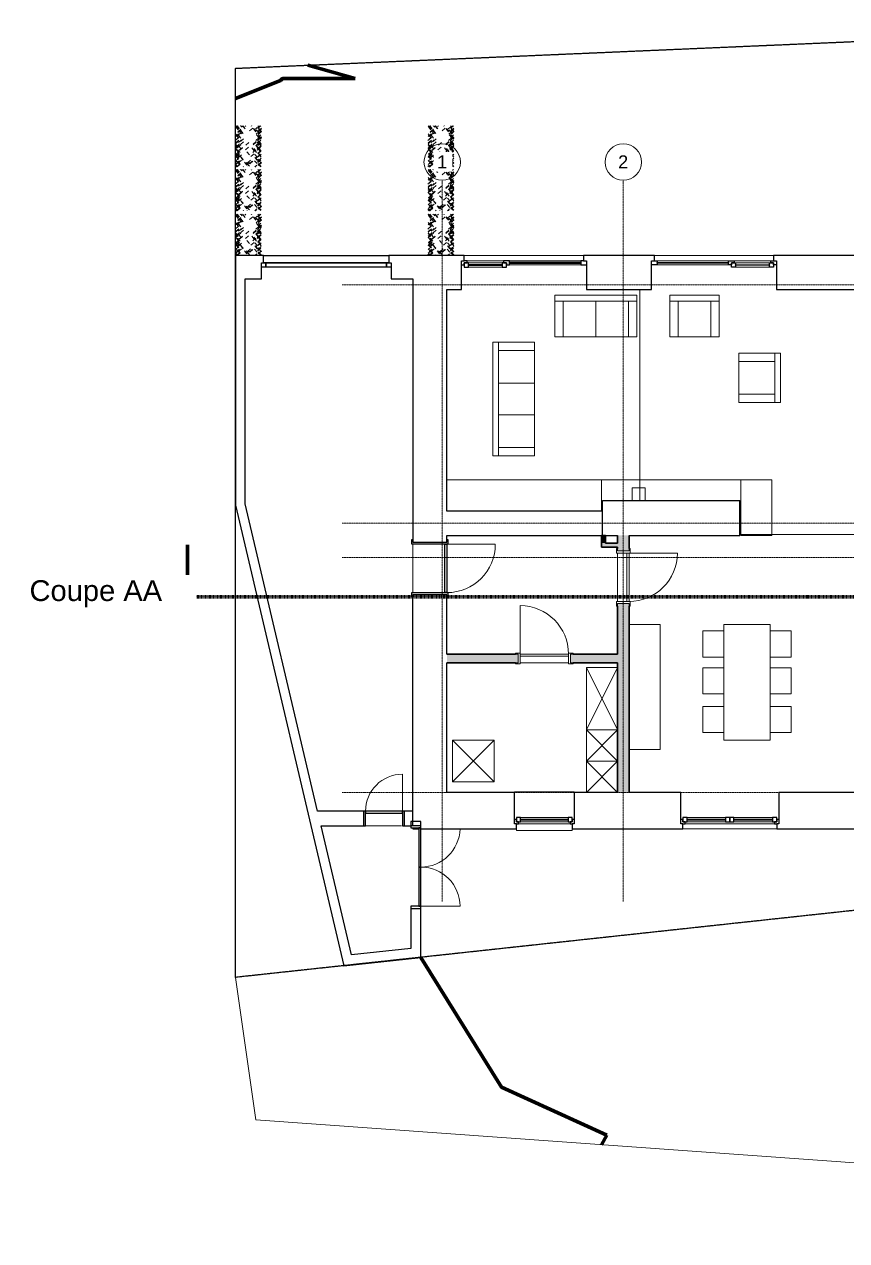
# Model space of a CAD drawing. Header units: millimetres. Extents: x -1815 to 34761, y -2437 to 28906.
# Drawn here: x -1815 to 13982, y -1911 to 21446 of the extents above; entities that cross this region are included whole.
import ezdxf

# ---------------------------------------------------------------- set-up
doc = ezdxf.new("R2010")
doc.units = ezdxf.units.MM
for name, pattern in [('Dash dot', [21, 10, -5, 1, -5]), ('Double dash', [55, 20, -5, 10, -5, 10, -5]), ('Grid Line', [22.225, 12.7, -3.175, 3.175, -3.175])]:
    doc.linetypes.add(name, pattern=pattern)
for name, color, linetype, lineweight in [('A-DOOR', 31, 'Continuous', 18), ('A-DOOR-FRAM', 31, 'Continuous', 18), ('A-FLOR', 192, 'Continuous', 9), ('A-GENM', 13, 'Continuous', 9), ('A-GLAZ', 151, 'Continuous', 18), ('A-WALL', 113, 'Continuous', 18), ('A-WALL-PATT', 111, 'Continuous', 9), ('C-PROP-LINE', 91, 'Double dash', 25), ('C-TOPO', 7, 'Continuous', 9), ('C-TOPO-MAJR', 7, 'Continuous', 70), ('G-ANNO-SYMB', 111, 'Continuous', 9), ('G-IMPT', 8, 'Continuous', 9), ('I-FURN', 30, 'Continuous', 9), ('I-WALL', 2, 'Continuous', 9), ('S-GRID', 1, 'Continuous', 9), ('S-GRID-IDEN', 1, 'Continuous', 9)]:
    doc.layers.add(name, color=color, linetype=linetype, lineweight=lineweight)
doc.styles.add('Arial', font='arial.ttf', dxfattribs={"height": 250})
doc.styles.add('Arial_1', font='arial.ttf', dxfattribs={"height": 400})

# ---------------------------------------------------------------- blocks, each defined once
blk = doc.blocks.new('WIN_DOUBLE OPEN__SYM - 1880 x 2260-676270-Site')
at = {"layer": 'A-GLAZ', "color": 55, "lineweight": 25}
for p, q in [((-860, 251.5), (-900, 251.5)), ((-860, 211.5), (-860, 251.5)), ((900, 251.5), (860, 251.5)), ((860, 251.5), (860, 211.5)), ((-940, 171.5), (-900, 171.5)), ((-820, 211.5), (-900, 211.5)), ((-900, 211.5), (-900, 131.5)), ((-900, 171.5), (-900, 211.5)), ((-900, 211.5), (-860, 211.5)), ((-900, 131.5), (-820, 131.5)), ((-820, 131.5), (-820, 211.5)), ((-820, 176.5), (-820, 166.5)), ((-80, 176.5), (-820, 176.5)), ((-820, 166.5), (-80, 166.5)), ((0, 211.5), (-80, 211.5)), ((-80, 211.5), (-80, 131.5)), ((-80, 166.5), (-80, 176.5)), ((-80, 131.5), (0, 131.5)), ((80, 211.5), (0, 211.5)), ((0, 211.5), (0, 131.5)), ((0, 131.5), (0, 211.5)), ((0, 131.5), (80, 131.5)), ((80, 131.5), (80, 211.5)), ((80, 176.5), (80, 166.5)), ((820, 176.5), (80, 176.5)), ((80, 166.5), (820, 166.5)), ((820, 211.5), (820, 131.5)), ((900, 211.5), (820, 211.5)), ((820, 166.5), (820, 176.5)), ((820, 131.5), (900, 131.5)), ((860, 211.5), (900, 211.5)), ((900, 131.5), (900, 211.5)), ((900, 211.5), (900, 171.5)), ((900, 171.5), (940, 171.5))]:
    blk.add_line(p, q, dxfattribs=at)
at = {"layer": 'A-GLAZ', "color": 135}
for p, q in [((860, 251.5), (-860, 251.5)), ((-80, 211.5), (-820, 211.5)), ((-820, 131.5), (-80, 131.5)), ((820, 211.5), (80, 211.5)), ((80, 131.5), (820, 131.5))]:
    blk.add_line(p, q, dxfattribs=at)
blk = doc.blocks.new('WIN_SINGLE OPEN_ - 1150 x 1800-676269-Site')
at = {"layer": 'A-GLAZ', "color": 135}
for p, q in [((-535, 351), (-535, 382)), ((-535, 382), (535, 382)), ((495, 252), (-495, 252)), ((535, 382), (535, 351)), ((455, 212), (-455, 212)), ((-455, 132), (455, 132)), ((-575, -362), (-575, -352)), ((575, -362), (-575, -362)), ((575, -352), (575, -362))]:
    blk.add_line(p, q, dxfattribs=at)
at = {"layer": 'A-GLAZ', "color": 55, "lineweight": 25}
for p, q in [((-495, 252), (-535, 252)), ((-495, 212), (-495, 252)), ((495, 252), (495, 212)), ((535, 252), (495, 252)), ((-575, 172), (-535, 172)), ((-455, 212), (-535, 212)), ((-535, 212), (-535, 132)), ((-535, 172), (-535, 212)), ((-535, 212), (-495, 212)), ((-535, 132), (-455, 132)), ((-455, 132), (-455, 212)), ((-455, 177), (-455, 167)), ((455, 177), (-455, 177)), ((-455, 167), (455, 167)), ((455, 212), (455, 132)), ((535, 212), (455, 212)), ((455, 167), (455, 177)), ((455, 132), (535, 132)), ((495, 212), (535, 212)), ((535, 132), (535, 212)), ((535, 212), (535, 172)), ((535, 172), (575, 172))]:
    blk.add_line(p, q, dxfattribs=at)
blk = doc.blocks.new('WIN_DOUBLE_SINGLE OPEN__ASYM - 2400 x 2515-676227-Site')
at = {"layer": 'A-GLAZ', "color": 55, "lineweight": 25}
for p, q in [((-920, -146.5), (-865, -146.5)), ((-865, -106.5), (-785, -106.5)), ((-865, -186.5), (-865, -106.5)), ((-865, -146.5), (-865, -186.5)), ((-865, -186.5), (-810, -186.5)), ((-785, -186.5), (-865, -186.5)), ((-810, -226.5), (-865, -226.5)), ((-810, -186.5), (-810, -226.5)), ((-785, -106.5), (-785, -186.5)), ((-785, -141.5), (-135, -141.5)), ((-785, -151.5), (-785, -141.5)), ((-135, -151.5), (-785, -151.5)), ((-135, -106.5), (-55, -106.5)), ((-135, -186.5), (-135, -106.5)), ((-135, -141.5), (-135, -151.5)), ((-55, -186.5), (-135, -186.5)), ((-110, -186.5), (-55, -186.5)), ((-110, -226.5), (-110, -186.5)), ((0, -226.5), (-110, -226.5)), ((-55, -106.5), (-55, -186.5)), ((-55, -186.5), (-55, -146.5)), ((-55, -146.5), (0, -146.5)), ((0, -146.5), (0, -226.5)), ((0, -181.5), (1370, -181.5)), ((0, -191.5), (0, -181.5)), ((1370, -191.5), (0, -191.5)), ((1370, -226.5), (1370, -146.5)), ((1370, -146.5), (1480, -146.5)), ((1370, -181.5), (1370, -191.5)), ((1425, -226.5), (1370, -226.5))]:
    blk.add_line(p, q, dxfattribs=at)
at = {"layer": 'A-GLAZ', "color": 135}
for p, q in [((-110, -226.5), (-810, -226.5)), ((-785, -106.5), (-135, -106.5)), ((-135, -186.5), (-785, -186.5)), ((1370, -146.5), (0, -146.5)), ((0, -226.5), (1370, -226.5))]:
    blk.add_line(p, q, dxfattribs=at)
blk = doc.blocks.new('WIN_DOUBLE_SINGLE OPEN__ASYM - 2400 x 2515-676228-Site')
at = {"layer": 'A-GLAZ', "color": 55, "lineweight": 25}
for p, q in [((-920, 146.5), (-865, 146.5)), ((-810, 226.5), (-865, 226.5)), ((-865, 146.5), (-865, 186.5)), ((-865, 186.5), (-810, 186.5)), ((-785, 186.5), (-865, 186.5)), ((-865, 186.5), (-865, 106.5)), ((-865, 106.5), (-785, 106.5)), ((-810, 186.5), (-810, 226.5)), ((-785, 106.5), (-785, 186.5)), ((-785, 151.5), (-785, 141.5)), ((-135, 151.5), (-785, 151.5)), ((-785, 141.5), (-135, 141.5)), ((-55, 186.5), (-135, 186.5)), ((-135, 186.5), (-135, 106.5)), ((-135, 141.5), (-135, 151.5)), ((-135, 106.5), (-55, 106.5)), ((0, 226.5), (-110, 226.5)), ((-110, 226.5), (-110, 186.5)), ((-110, 186.5), (-55, 186.5)), ((-55, 186.5), (-55, 146.5)), ((-55, 106.5), (-55, 186.5)), ((-55, 146.5), (0, 146.5)), ((0, 146.5), (0, 226.5)), ((0, 191.5), (0, 181.5)), ((1370, 191.5), (0, 191.5)), ((0, 181.5), (1370, 181.5)), ((1425, 226.5), (1370, 226.5)), ((1370, 226.5), (1370, 146.5)), ((1370, 181.5), (1370, 191.5)), ((1370, 146.5), (1480, 146.5))]:
    blk.add_line(p, q, dxfattribs=at)
at = {"layer": 'A-GLAZ', "color": 135}
for p, q in [((-110, 226.5), (-810, 226.5)), ((-135, 186.5), (-785, 186.5)), ((-785, 106.5), (-135, 106.5)), ((0, 226.5), (1370, 226.5)), ((1370, 146.5), (0, 146.5))]:
    blk.add_line(p, q, dxfattribs=at)
blk = doc.blocks.new('DOOR_SIMPLE _U-CASING - 1010 x 2135-688134-Site')
at = {"layer": 'A-DOOR', "color": 135}
for p, q in [((-465, 326.5), (465, 326.5)), ((465, -346.5), (465, -1256.5))]:
    blk.add_line(p, q, dxfattribs=at)
at = {"layer": 'A-DOOR', "color": 55, "lineweight": 25}
for p, q in [((-465, -286.5), (465, -286.5)), ((-465, -326.5), (-465, -286.5)), ((465, -326.5), (-465, -326.5)), ((465, -286.5), (465, -326.5))]:
    blk.add_line(p, q, dxfattribs=at)
at = {"layer": 'A-DOOR', "color": 135}
blk.add_arc((465, -326.5), 930, 180, 270, dxfattribs=at)
at = {"layer": 'A-DOOR-FRAM', "color": 55, "lineweight": 25}
for p, q in [((-555, 346.5), (-465, 346.5)), ((-555, 326.5), (-555, 346.5)), ((-505, 326.5), (-555, 326.5)), ((-505, -326.5), (-505, 326.5)), ((-465, 346.5), (-465, -346.5)), ((465, 346.5), (555, 346.5)), ((465, -346.5), (465, 346.5)), ((505, 326.5), (505, -326.5)), ((555, 326.5), (505, 326.5)), ((555, 346.5), (555, 326.5)), ((-555, -326.5), (-505, -326.5)), ((-555, -346.5), (-555, -326.5)), ((-465, -346.5), (-555, -346.5)), ((555, -346.5), (465, -346.5)), ((505, -326.5), (555, -326.5)), ((555, -326.5), (555, -346.5))]:
    blk.add_line(p, q, dxfattribs=at)
blk = doc.blocks.new('EXT_DOOR_GARAGE - 2490 x 2130-571778-Site')
at = {"layer": 'A-DOOR', "color": 55, "lineweight": 25}
for p, q in [((-1202.5, -85), (1202.5, -85)), ((1202.5, -225), (-1202.5, -225))]:
    blk.add_line(p, q, dxfattribs=at)
at = {"layer": 'A-DOOR-FRAM', "color": 55, "lineweight": 25}
for p, q in [((-1245, 0), (-1160, 0)), ((-1160, -85), (-1202.5, -85)), ((-1160, 0), (1160, 0)), ((-1160, -85), (-1160, 0)), ((-1160, 0), (-1160, -85)), ((1160, -85), (-1160, -85)), ((1160, 0), (1160, -85)), ((1160, -85), (1160, 0)), ((1160, 0), (1245, 0)), ((1202.5, -85), (1160, -85))]:
    blk.add_line(p, q, dxfattribs=at)
blk = doc.blocks.new('DOOR_SIMPLE - 790 x 2060-571803-Site')
at = {"layer": 'A-DOOR', "color": 135}
for p, q in [((355, 140), (355, 850)), ((-355, -140), (335, -140))]:
    blk.add_line(p, q, dxfattribs=at)
at = {"layer": 'A-DOOR', "color": 55, "lineweight": 25}
for p, q in [((355, 140), (-355, 140)), ((-355, 140), (-355, 100)), ((-355, 100), (355, 100)), ((355, 100), (355, 140))]:
    blk.add_line(p, q, dxfattribs=at)
at = {"layer": 'A-DOOR', "color": 135}
blk.add_arc((355, 140), 710, 90, 180, dxfattribs=at)
at = {"layer": 'A-DOOR-FRAM', "color": 55, "lineweight": 25}
for p, q in [((-355, 140), (-395, 140)), ((-395, 140), (-395, -140)), ((-355, -140), (-355, 140)), ((355, 140), (355, -140)), ((395, 140), (355, 140)), ((395, -140), (395, 140)), ((-395, -140), (-355, -140)), ((355, -140), (395, -140))]:
    blk.add_line(p, q, dxfattribs=at)
blk = doc.blocks.new('DOOR_DOUBLE_SYM - 1585 x 2135-571804-Site')
at = {"layer": 'A-DOOR', "color": 135}
blk.add_line((752.5, 95), (752.5, 847.5), dxfattribs=at)
at = {"layer": 'A-DOOR', "color": 55, "lineweight": 25}
for p, q in [((0, 95), (-752.5, 95)), ((-752.5, 95), (-752.5, 55)), ((-752.5, 55), (0, 55)), ((0, 95), (0, 55)), ((752.5, 95), (0, 95)), ((0, 55), (0, 95)), ((0, 55), (752.5, 55)), ((752.5, 55), (752.5, 95))]:
    blk.add_line(p, q, dxfattribs=at)
at = {"layer": 'A-DOOR', "color": 135}
for centre, start, end in [((-752.5, 95), 0, 88.3956), ((752.5, 95), 90, 180)]:
    blk.add_arc(centre, 752.5, start, end, dxfattribs=at)
at = {"layer": 'A-DOOR-FRAM', "color": 55, "lineweight": 25}
for p, q in [((-752.5, 95), (-792.5, 95)), ((-792.5, 95), (-792.5, -95)), ((-752.5, -95), (-752.5, 95)), ((752.5, 95), (752.5, -95)), ((792.5, 95), (752.5, 95)), ((792.5, -95), (792.5, 95)), ((-792.5, -95), (-752.5, -95)), ((752.5, -95), (792.5, -95))]:
    blk.add_line(p, q, dxfattribs=at)
blk = doc.blocks.new('DOOR_SIMPLE _U-CASING - 1010 x 2135-685026-Site')
at = {"layer": 'A-DOOR', "lineweight": 9}
for p, q in [((-465, 110), (465, 110)), ((465, -130), (465, -1040))]:
    blk.add_line(p, q, dxfattribs=at)
at = {"layer": 'A-DOOR'}
for p, q in [((-465, -70), (465, -70)), ((-465, -110), (-465, -70)), ((465, -110), (-465, -110)), ((465, -70), (465, -110))]:
    blk.add_line(p, q, dxfattribs=at)
at = {"layer": 'A-DOOR', "lineweight": 9}
blk.add_arc((465, -110), 930, 180, 270, dxfattribs=at)
at = {"layer": 'A-DOOR-FRAM'}
for p, q in [((-555, 130), (-465, 130)), ((-555, 110), (-555, 130)), ((-505, 110), (-555, 110)), ((-505, -110), (-505, 110)), ((-465, 130), (-465, -130)), ((465, 130), (555, 130)), ((465, -130), (465, 130)), ((505, 110), (505, -110)), ((555, 110), (505, 110)), ((555, 130), (555, 110)), ((-555, -110), (-505, -110)), ((-555, -130), (-555, -110)), ((-465, -130), (-555, -130)), ((555, -130), (465, -130)), ((505, -110), (555, -110)), ((555, -110), (555, -130))]:
    blk.add_line(p, q, dxfattribs=at)
blk = doc.blocks.new('DOOR_SIMPLE _U-CASING - 1010 x 2135-685102-Site')
at = {"layer": 'A-DOOR', "lineweight": 9}
for p, q in [((-465, 85), (465, 85)), ((465, -105), (465, -1015))]:
    blk.add_line(p, q, dxfattribs=at)
at = {"layer": 'A-DOOR'}
for p, q in [((-465, -45), (465, -45)), ((-465, -85), (-465, -45)), ((465, -85), (-465, -85)), ((465, -45), (465, -85))]:
    blk.add_line(p, q, dxfattribs=at)
at = {"layer": 'A-DOOR', "lineweight": 9}
blk.add_arc((465, -85), 930, 180, 270, dxfattribs=at)
at = {"layer": 'A-DOOR-FRAM'}
for p, q in [((-555, 105), (-465, 105)), ((-555, 85), (-555, 105)), ((-505, 85), (-555, 85)), ((-505, -85), (-505, 85)), ((-465, 105), (-465, -105)), ((465, 105), (555, 105)), ((465, -105), (465, 105)), ((505, 85), (505, -85)), ((555, 85), (505, 85)), ((555, 105), (555, 85)), ((-555, -85), (-505, -85)), ((-555, -105), (-555, -85)), ((-465, -105), (-555, -105)), ((555, -105), (465, -105)), ((505, -85), (555, -85)), ((555, -85), (555, -105))]:
    blk.add_line(p, q, dxfattribs=at)
blk = doc.blocks.new('CUPBOARD X - F_Cupboards_dwg_cupboard_01_top-307629-Site')
at = {"layer": 'G-IMPT'}
blk.add_line((0, 0), (1, 1), dxfattribs=at)
at = {"layer": 'G-IMPT', "flags": 128}
blk.add_lwpolyline([(1, 0), (1, 1), (0, 1), (0, 0), (1, 0), (0, 1)], dxfattribs=at)
blk = doc.blocks.new('CUPBOARD X - F_Cupboards_dwg-307628-Site')
blk.add_blockref('CUPBOARD X - F_Cupboards_dwg_cupboard_01_top-307629-Site', (0, 0))
blk = doc.blocks.new('CUPBOARD X - F_Cupboards_dwg_cupboard_01_top-307627-Site')
at = {"layer": 'G-IMPT'}
blk.add_line((0, 0), (1, 1), dxfattribs=at)
at = {"layer": 'G-IMPT', "flags": 128}
blk.add_lwpolyline([(1, 0), (1, 1), (0, 1), (0, 0), (1, 0), (0, 1)], dxfattribs=at)
blk = doc.blocks.new('CUPBOARD X - F_Cupboards_dwg-307626-Site')
blk.add_blockref('CUPBOARD X - F_Cupboards_dwg_cupboard_01_top-307627-Site', (0, 0))
blk = doc.blocks.new('CUPBOARD X - F_Cupboards_dwg_cupboard_01_top-307625-Site')
at = {"layer": 'G-IMPT'}
blk.add_line((0, 0), (1, 1), dxfattribs=at)
at = {"layer": 'G-IMPT', "flags": 128}
blk.add_lwpolyline([(1, 0), (1, 1), (0, 1), (0, 0), (1, 0), (0, 1)], dxfattribs=at)
blk = doc.blocks.new('CUPBOARD X - F_Cupboards_dwg-307624-Site')
blk.add_blockref('CUPBOARD X - F_Cupboards_dwg_cupboard_01_top-307625-Site', (0, 0))
blk = doc.blocks.new('CUPBOARD X - 600 x 600-307640-Site')
at = {"layer": 'A-GENM'}
for p, q in [((0, 0), (600, 600)), ((0, 600), (600, 0)), ((0, 0), (0, 600)), ((0, 600), (600, 600))]:
    blk.add_line(p, q, dxfattribs=at)
for name in ['CUPBOARD X - F_Cupboards_dwg-307628-Site', 'CUPBOARD X - F_Cupboards_dwg-307626-Site', 'CUPBOARD X - F_Cupboards_dwg-307624-Site']:
    blk.add_blockref(name, (0, 0))
blk = doc.blocks.new('CUPBOARD X - 600 x 600-V1-Site')
at = {"layer": 'A-GENM'}
for p, q in [((0, 0), (600, 600)), ((0, 600), (600, 0)), ((0, 0), (0, 600)), ((0, 600), (600, 600)), ((600, 0), (0, 0))]:
    blk.add_line(p, q, dxfattribs=at)
for name in ['CUPBOARD X - F_Cupboards_dwg-307628-Site', 'CUPBOARD X - F_Cupboards_dwg-307626-Site', 'CUPBOARD X - F_Cupboards_dwg-307624-Site']:
    blk.add_blockref(name, (0, 0))
blk = doc.blocks.new('CUPBOARD X - 1200x600-576470-Site')
at = {"layer": 'A-GENM'}
for p, q in [((0, 0), (600, 1200)), ((0, 1200), (600, 0)), ((0, 0), (0, 1200)), ((0, 1200), (600, 1200)), ((600, 0), (0, 0))]:
    blk.add_line(p, q, dxfattribs=at)
for name in ['CUPBOARD X - F_Cupboards_dwg-307628-Site', 'CUPBOARD X - F_Cupboards_dwg-307626-Site', 'CUPBOARD X - F_Cupboards_dwg-307624-Site']:
    blk.add_blockref(name, (0, 0))
blk = doc.blocks.new('CUPBOARD X - 800x800-576472-Site')
at = {"layer": 'A-GENM'}
for p, q in [((0, 0), (800, 800)), ((0, 800), (800, 0)), ((0, 0), (0, 800)), ((0, 800), (800, 800)), ((800, 800), (800, 0)), ((800, 0), (0, 0))]:
    blk.add_line(p, q, dxfattribs=at)
for name in ['CUPBOARD X - F_Cupboards_dwg-307628-Site', 'CUPBOARD X - F_Cupboards_dwg-307626-Site', 'CUPBOARD X - F_Cupboards_dwg-307624-Site']:
    blk.add_blockref(name, (0, 0))
blk = doc.blocks.new('SOFA_3SEAT - 2182 x 800-309234-Site')
at = {"layer": 'I-FURN'}
for p, q in [((0, 800), (0, 111)), ((159, 800), (0, 800)), ((2023, 800), (159, 800)), ((159, 800), (159, 111)), ((788, 800), (788, 111)), ((1393, 800), (1393, 111)), ((2182, 800), (2023, 800)), ((2023, 111), (2023, 800)), ((2182, 111), (2182, 800)), ((0, 111), (0, 0)), ((159, 111), (0, 111)), ((0, 0), (2182, 0)), ((159, 111), (2023, 111)), ((2023, 111), (2182, 111)), ((2182, 0), (2182, 111))]:
    blk.add_line(p, q, dxfattribs=at)
blk = doc.blocks.new('SOFA_1SEAT - 1578 x 800-347759-Site')
at = {"layer": 'I-FURN'}
for p, q in [((0, 800), (0, 111)), ((159, 800), (0, 800)), ((789, 800), (159, 800)), ((159, 800), (159, 111)), ((948, 800), (789, 800)), ((789, 111), (789, 800)), ((948, 111), (948, 800)), ((0, 111), (0, 0)), ((159, 111), (0, 111)), ((0, 0), (948, 0)), ((159, 111), (948, 111)), ((948, 0), (948, 111))]:
    blk.add_line(p, q, dxfattribs=at)
blk = doc.blocks.new('DESK_6SEAT - 2222 x 889-310147-Site')
at = {"layer": 'I-FURN'}
for p, q in [((0, 1692), (0, 1290)), ((500, 1692), (0, 1692)), ((500, 1290), (500, 1692)), ((710, 1692), (710, 1290)), ((1210, 1692), (710, 1692)), ((1210, 1290), (1210, 1692)), ((1451, 1692), (1451, 1290)), ((1951, 1692), (1451, 1692)), ((1951, 1290), (1951, 1692)), ((-122, 1290), (2100, 1290)), ((-122, 401), (-122, 1290)), ((2100, 1290), (2100, 401)), ((2100, 401), (-122, 401)), ((0, 401), (0, 0)), ((500, 0), (500, 401)), ((710, 401), (710, 0)), ((1210, 0), (1210, 401)), ((1451, 401), (1451, 0)), ((1951, 0), (1951, 401)), ((0, 0), (500, 0)), ((710, 0), (1210, 0)), ((1451, 0), (1951, 0))]:
    blk.add_line(p, q, dxfattribs=at)
blk = doc.blocks.new('CLOSET - 2400x600-576476-Site')
at = {"layer": 'I-FURN'}
for p, q in [((600, 2400), (0, 2400)), ((600, 0), (600, 2400)), ((0, 0), (600, 0))]:
    blk.add_line(p, q, dxfattribs=at)
blk = doc.blocks.new('SOFA_2SEAT - 1578 x 800-346833-Site')
at = {"layer": 'I-FURN'}
for p, q in [((0, 800), (0, 111)), ((159, 800), (0, 800)), ((1419, 800), (159, 800)), ((159, 800), (159, 111)), ((789, 800), (789, 111)), ((1578, 800), (1419, 800)), ((1419, 111), (1419, 800)), ((1578, 111), (1578, 800)), ((0, 111), (0, 0)), ((159, 111), (0, 111)), ((0, 0), (1578, 0)), ((159, 111), (1578, 111)), ((1578, 0), (1578, 111))]:
    blk.add_line(p, q, dxfattribs=at)
blk = doc.blocks.new('CLOSET - 2972_5x600-731254-Site')
at = {"layer": 'I-FURN'}
for p, q in [((600, 2972.5), (0, 2972.5)), ((0, 2972.5), (0, 0))]:
    blk.add_line(p, q, dxfattribs=at)
blk = doc.blocks.new('CLOSET - 600 x 1065-601824-Site')
at = {"layer": 'I-FURN'}
for p, q in [((600, 1065), (0, 1065)), ((0, 1065), (0, 0)), ((600, 0), (600, 1065)), ((0, 0), (600, 0))]:
    blk.add_line(p, q, dxfattribs=at)
blk = doc.blocks.new('HEDGE - B_Hecke_Plan_C_dwg-399853-Site')
at = {"layer": 'G-IMPT'}
for p, q in [((1, 488), (42, 440)), ((1, 474), (51, 416)), ((98, 487), (41, 440)), ((50, 499), (99, 442)), ((60, 499), (112, 440)), ((120, 494), (63, 447)), ((155, 473), (98, 426)), ((102, 499), (153, 440)), ((113, 499), (162, 442)), ((226, 483), (169, 435)), ((174, 492), (226, 433)), ((255, 498), (198, 451)), ((262, 495), (205, 448)), ((213, 499), (263, 441)), ((223, 499), (273, 441)), ((235, 490), (287, 430)), ((278, 492), (330, 433)), ((345, 474), (288, 427)), ((357, 495), (300, 448)), ((312, 474), (363, 415)), ((373, 498), (316, 451)), ((328, 492), (380, 433)), ((387, 498), (330, 451)), ((396, 497), (448, 437)), ((396, 480), (448, 420)), ((471, 484), (414, 437)), ((419, 478), (470, 419)), ((484, 469), (427, 422)), ((475, 494), (527, 434)), ((491, 491), (542, 431)), ((584, 490), (527, 442)), ((548, 495), (599, 435)), ((606, 495), (549, 448)), ((624, 495), (675, 435)), ((703, 480), (646, 433)), ((649, 484), (700, 424)), ((655, 492), (706, 433)), ((703, 499), (755, 440)), ((712, 499), (763, 440)), ((784, 494), (727, 447)), ((789, 488), (732, 441)), ((38, 463), (1, 432)), ((2, 322), (1, 321)), ((12, 310), (1, 302)), ((38, 417), (89, 358)), ((51, 333), (102, 273)), ((110, 398), (53, 351)), ((116, 395), (59, 348)), ((135, 448), (78, 401)), ((114, 459), (166, 399)), ((234, 456), (177, 409)), ((234, 451), (285, 391)), ((306, 401), (357, 341)), ((374, 466), (317, 419)), ((317, 401), (369, 341)), ((324, 261), (375, 201)), ((335, 453), (387, 394)), ((345, 453), (396, 394)), ((449, 460), (392, 413)), ((457, 460), (400, 413)), ((462, 460), (405, 413)), ((414, 252), (466, 192)), ((481, 363), (424, 316)), ((499, 402), (442, 355)), ((516, 408), (459, 360)), ((463, 394), (514, 334)), ((562, 270), (505, 223)), ((542, 358), (593, 298)), ((609, 424), (552, 377)), ((575, 451), (627, 391)), ((666, 420), (609, 373)), ((667, 430), (610, 383)), ((666, 291), (717, 231)), ((730, 417), (673, 370)), ((680, 324), (731, 265)), ((681, 335), (732, 276)), ((702, 267), (753, 208)), ((706, 267), (757, 208)), ((763, 252), (706, 205)), ((777, 270), (720, 223)), ((760, 413), (793, 375)), ((793, 390), (788, 385)), ((793, 400), (792, 399)), ((1, 200), (17, 181)), ((55, 179), (1, 134)), ((31, 129), (1, 104)), ((1, 96), (6, 90)), ((53, 80), (1, 37)), ((10, 49), (1, 42)), ((19, 49), (1, 35)), ((1, 23), (20, 1)), ((1, 14), (10, 4)), ((62, 190), (5, 142)), ((66, 49), (9, 2)), ((67, 68), (10, 20)), ((82, 55), (26, 8)), ((66, 105), (117, 45)), ((78, 105), (130, 45)), ((142, 140), (85, 93)), ((149, 152), (92, 105)), ((156, 116), (99, 69)), ((141, 108), (192, 48)), ((155, 80), (206, 20)), ((155, 63), (206, 4)), ((214, 51), (157, 4)), ((231, 56), (174, 9)), ((241, 106), (184, 59)), ((216, 77), (267, 18)), ((238, 56), (287, -1)), ((253, 156), (305, 97)), ((274, 120), (325, 61)), ((281, 65), (332, 5)), ((296, 62), (348, 2)), ((309, 159), (360, 99)), ((350, 80), (402, 20)), ((414, 51), (357, 4)), ((366, 104), (417, 44)), ((370, 65), (421, 5)), ((428, 54), (371, 6)), ((434, 101), (377, 54)), ((395, 65), (446, 5)), ((420, 136), (471, 76)), ((428, 138), (480, 79)), ((496, 51), (439, 4)), ((502, 51), (445, 4)), ((519, 90), (462, 43)), ((494, 70), (545, 11)), ((503, 68), (555, 8)), ((530, 74), (581, 15)), ((592, 65), (535, 18)), ((539, 80), (591, 20)), ((599, 77), (542, 30)), ((559, 65), (610, 5)), ((560, 119), (612, 59)), ((573, 95), (624, 36)), ((643, 54), (587, 6)), ((646, 66), (589, 19)), ((652, 148), (595, 101)), ((664, 151), (607, 104)), ((628, 63), (680, 4)), ((666, 120), (717, 61)), ((673, 81), (724, 22)), ((730, 59), (673, 12)), ((741, 95), (684, 48)), ((743, 83), (687, 36)), ((698, 66), (749, 6)), ((760, 223), (703, 176)), ((741, 79), (792, 19)), ((742, 93), (793, 33)), ((793, 45), (756, 15)), ((793, 20), (769, -1)), ((793, 35), (777, 22)), ((784, 158), (793, 147)), ((792, 227), (793, 226))]:
    blk.add_line(p, q, dxfattribs=at)
blk = doc.blocks.new('HEDGE - HEDGE-399856-Site')
blk.add_blockref('HEDGE - B_Hecke_Plan_C_dwg-399853-Site', (0, 0))
blk = doc.blocks.new('CLOSET - 2672_5 x 400-731493-Site')
at = {"layer": 'I-FURN'}
for p, q in [((400, 2672.5), (0, 2672.5)), ((0, 2672.5), (0, 2657.5)), ((400, 0), (400, 2672.5)), ((0, 15), (0, 0)), ((0, 0), (400, 0))]:
    blk.add_line(p, q, dxfattribs=at)
blk = doc.blocks.new('Family - ___-602283-Site')
at = {"layer": 'C-PROP-LINE'}
for p, q in [((2239, 20602), (21766, 21446)), ((21766, 21446), (29883, 6135)), ((2239, 3144), (2239, 20602)), ((29883, 6135), (2239, 3144))]:
    blk.add_line(p, q, dxfattribs=at)
blk = doc.blocks.new('Coupe - SEC_HOR__HEAD-247405-Site')
at = {"layer": 'G-ANNO-SYMB', "lineweight": 70}
blk.add_line((0, 0), (0, 10), dxfattribs=at)
blk = doc.blocks.new('Quadrillage - M_Grid Head - Circle_3_5-489728-Site')
at = {"layer": 'S-GRID-IDEN'}
blk.add_circle((0, 0), 3.5, dxfattribs=at)

msp = doc.modelspace()

# ---------------------------------------------------------------- hatches: boundary and pattern name
at = {"layer": 'A-WALL-PATT'}
for points in [[(9350, 11483), (9350, 11633), (9275, 11633), (9275, 11483)], [(9581, 11408), (9581, 11483), (9275, 11483), (9275, 11408)]]:
    msp.add_hatch(color=256, dxfattribs=at).paths.add_polyline_path(points)
h = msp.add_hatch(color=256, dxfattribs=at)
h.paths.add_polyline_path([(9801, 6698), (9801, 10323), (9581, 10323), (9581, 6698)])
h.paths.add_polyline_path([(9801, 11333), (9801, 11633), (9581, 11633), (9581, 11333)])
h = msp.add_hatch(color=256, dxfattribs=at)
h.paths.add_polyline_path([(9581, 9183), (9581, 9353), (8679, 9353), (8679, 9183), (9000, 9183)])
h.paths.add_polyline_path([(7619, 9183), (7669, 9183), (7669, 9353), (6302, 9353), (6302, 9183), (7329, 9183)])

# ---------------------------------------------------------------- linework, layer by layer
at = {"layer": 'A-FLOR'}
for p, q in [((10009, 16353), (10009, 12298)), ((9862, 12298), (9862, 12548)), ((9862, 12548), (10112, 12548)), ((10112, 12548), (10112, 12298)), ((5649, 11463), (5649, 10533)), ((11932, 11648), (14597, 11648))]:
    msp.add_line(p, q, dxfattribs=at)
at = {"layer": 'A-WALL', "color": 55, "lineweight": 25}
for p, q in [((2782, 17006), (2239, 17006)), ((2239, 17006), (2239, 12213)), ((2739, 16556), (2739, 16866)), ((2739, 16866), (2782, 16866)), ((2782, 16866), (2782, 17006)), ((6637, 17006), (5187, 17006)), ((5187, 17006), (5187, 16866)), ((5187, 16866), (5229, 16866)), ((5229, 16866), (5229, 16556)), ((6582, 16353), (6582, 16906)), ((6582, 16906), (6637, 16906)), ((6637, 16906), (6637, 17006)), ((10287, 17006), (8927, 17006)), ((8927, 17006), (8927, 16906)), ((8927, 16906), (8982, 16906)), ((8982, 16906), (8982, 16353)), ((10232, 16353), (10232, 16906)), ((10232, 16906), (10287, 16906)), ((10287, 16906), (10287, 17006)), ((15302, 17006), (12577, 17006)), ((12577, 17006), (12577, 16906)), ((12577, 16906), (12632, 16906)), ((12632, 16906), (12632, 16353)), ((2429, 16556), (2739, 16556)), ((2429, 12236), (2429, 16556)), ((5229, 16556), (5649, 16556)), ((5649, 16556), (5649, 11553)), ((6302, 16353), (6582, 16353)), ((6302, 12098), (6302, 16353)), ((8982, 16353), (10232, 16353)), ((12632, 16353), (15247, 16353)), ((2239, 12213), (4323, 3369)), ((3819, 6336), (2429, 12236)), ((11932, 12298), (9290, 12298)), ((9290, 11633), (9290, 12298)), ((11932, 11633), (11932, 12298)), ((9290, 12098), (6302, 12098)), ((6302, 11553), (6302, 11633)), ((6302, 11633), (9581, 11633)), ((9801, 11633), (11932, 11633)), ((5649, 6056), (5649, 10443)), ((6302, 9353), (6302, 10443)), ((6302, 6698), (6302, 9183)), ((7599, 6698), (6302, 6698)), ((7599, 6095), (7599, 6698)), ((9581, 6698), (8749, 6698)), ((8749, 6698), (8749, 6095)), ((10797, 6698), (9801, 6698)), ((10797, 6095), (10797, 6698)), ((12677, 6698), (12677, 6095)), ((20167, 6698), (12677, 6698)), ((4699, 6336), (3819, 6336)), ((5649, 6336), (5489, 6336)), ((5612, 6135), (5612, 6056)), ((5802, 6135), (5612, 6135)), ((5802, 6056), (5802, 6135)), ((7639, 6095), (7599, 6095)), ((7639, 5995), (7639, 6095)), ((8749, 6095), (8709, 6095)), ((8709, 6095), (8709, 5995)), ((10837, 6095), (10797, 6095)), ((10837, 5995), (10837, 6095)), ((12677, 6095), (12637, 6095)), ((12637, 6095), (12637, 5995)), ((4469, 3576), (3885, 6056)), ((3885, 6056), (4699, 6056)), ((5489, 6056), (5612, 6056)), ((5649, 6016), (5649, 5995)), ((5649, 5995), (5762, 5995)), ((5802, 5995), (7639, 5995)), ((8709, 5995), (10837, 5995)), ((12637, 5995), (20820, 5995)), ((5612, 4471), (5612, 3700)), ((5802, 3529), (5802, 4471)), ((4323, 3369), (5802, 3529)), ((5612, 3700), (4469, 3576))]:
    msp.add_line(p, q, dxfattribs=at)
at = {"layer": 'A-WALL', "color": 135}
for p, q in [((6637, 17006), (8927, 17006)), ((10287, 17006), (12577, 17006)), ((12637, 5995), (10837, 5995))]:
    msp.add_line(p, q, dxfattribs=at)
at = {"layer": 'A-WALL', "lineweight": 35}
for p, q in [((9581, 11633), (9581, 11483)), ((9801, 11383), (9801, 11633)), ((9581, 11408), (9581, 11383)), ((9581, 10273), (9581, 9353)), ((9801, 6698), (9801, 10273)), ((7619, 9353), (6302, 9353)), ((9581, 9353), (8729, 9353)), ((6302, 9183), (7619, 9183)), ((8729, 9183), (9581, 9183)), ((9581, 9183), (9581, 6698))]:
    msp.add_line(p, q, dxfattribs=at)
at = {"layer": 'C-TOPO'}
for p, q in [((21766, 21446), (2239, 20602)), ((2239, 20602), (2239, 17006)), ((2239, 3144), (2239, 12213)), ((2239, 3144), (2635, 412)), ((2635, 412), (34761, -1911))]:
    msp.add_line(p, q, dxfattribs=at)
at = {"layer": 'C-TOPO-MAJR'}
for p, q in [((4540, 20405), (3634, 20662)), ((2239, 20022), (3106, 20367)), ((9372, 116), (9270, -68))]:
    msp.add_line(p, q, dxfattribs=at)
at = {"layer": 'C-TOPO-MAJR', "flags": 128}
for points in [[(3106, 20367), (3144, 20405), (4540, 20405)], [(5802, 3529), (7352, 1034), (9372, 116)]]:
    msp.add_lwpolyline(points, dxfattribs=at)
at = {"layer": 'G-ANNO-SYMB', "linetype": 'Dash dot', "lineweight": 70}
msp.add_line((1317, 10450), (30734, 10450), dxfattribs=at)
at = {"layer": 'I-WALL', "lineweight": 35}
for p, q in [((9350, 11633), (9275, 11633)), ((9275, 11633), (9275, 11408)), ((9350, 11483), (9350, 11633)), ((9581, 11483), (9350, 11483)), ((9275, 11408), (9581, 11408))]:
    msp.add_line(p, q, dxfattribs=at)
at = {"layer": 'S-GRID', "linetype": 'Grid Line'}
for p, q in [((6212, 4601), (6212, 18452)), ((9691, 4601), (9691, 18452)), ((4291, 16443), (23184, 16443)), ((4291, 11865), (23184, 11865)), ((4291, 11205), (23184, 11205)), ((4291, 6698), (23184, 6698))]:
    msp.add_line(p, q, dxfattribs=at)

# ---------------------------------------------------------------- block references
at = {"layer": 'A-DOOR', "color": 135}
for name, p, rotation in [('EXT_DOOR_GARAGE - 2490 x 2130-571778-Site', (3984, 16781), 180), ('DOOR_SIMPLE _U-CASING - 1010 x 2135-688134-Site', (5976, 10998), 89.99999999999979), ('DOOR_DOUBLE_SYM - 1585 x 2135-571804-Site', (5707, 5263), 269.9999999999999)]:
    msp.add_blockref(name, p, dxfattribs=dict(at, rotation=rotation))
at = {"layer": 'A-DOOR', "lineweight": 9}
for name, p, rotation in [('DOOR_SIMPLE _U-CASING - 1010 x 2135-685026-Site', (9691, 10828), 89.9999999999999), ('DOOR_SIMPLE _U-CASING - 1010 x 2135-685102-Site', (8174, 9268), 180)]:
    msp.add_blockref(name, p, dxfattribs=dict(at, rotation=rotation))
at = {"layer": 'A-DOOR', "color": 135}
msp.add_blockref('DOOR_SIMPLE - 790 x 2060-571803-Site', (5094, 6196), dxfattribs=at)
at = {"layer": 'A-GENM', "rotation": 270.0000000000001}
for p in [(2239, 19501), (5939, 19501), (2239, 18661), (5939, 18661), (2239, 17801), (5939, 17801)]:
    msp.add_blockref('HEDGE - HEDGE-399856-Site', p, dxfattribs=at)
at = {"layer": 'A-GENM'}
for name, p in [('CUPBOARD X - 1200x600-576470-Site', (8981, 7898)), ('CUPBOARD X - 600 x 600-V1-Site', (8981, 7298)), ('CUPBOARD X - 800x800-576472-Site', (6412, 6898)), ('CUPBOARD X - 600 x 600-307640-Site', (8981, 6698))]:
    msp.add_blockref(name, p, dxfattribs=at)
at = {"layer": 'A-GLAZ', "color": 135}
msp.add_blockref('WIN_DOUBLE_SINGLE OPEN__ASYM - 2400 x 2515-676228-Site', (7502, 16679), dxfattribs=at)
at = {"layer": 'A-GLAZ', "color": 135, "rotation": 180}
for name, p in [('WIN_DOUBLE_SINGLE OPEN__ASYM - 2400 x 2515-676227-Site', (11712, 16679)), ('WIN_SINGLE OPEN_ - 1150 x 1800-676269-Site', (8174, 6346)), ('WIN_DOUBLE OPEN__SYM - 1880 x 2260-676270-Site', (11737, 6346))]:
    msp.add_blockref(name, p, dxfattribs=at)
at = {"layer": 'C-PROP-LINE'}
msp.add_blockref('Family - ___-602283-Site', (0, 0), dxfattribs=at)
at = {"layer": 'G-ANNO-SYMB', "lineweight": 70, "xscale": 99.99999999999993, "yscale": 99.99999999999993, "zscale": 99.99999999999993}
msp.add_blockref('Coupe - SEC_HOR__HEAD-247405-Site', (1317, 10450), dxfattribs=at)
at = {"layer": 'I-FURN'}
for name, p, rotation in [('SOFA_2SEAT - 1578 x 800-346833-Site', (9952, 16243), 180), ('SOFA_1SEAT - 1578 x 800-347759-Site', (11532, 16243), 180), ('SOFA_3SEAT - 2182 x 800-309234-Site', (7182, 15343), 270.0000000000002), ('SOFA_1SEAT - 1578 x 800-347759-Site', (12712, 14183), 90.00000000000034), ('CLOSET - 2972_5x600-731254-Site', (6302, 12698), 270.0000000000001), ('CLOSET - 2672_5 x 400-731493-Site', (11947, 12298), 89.9999999999999), ('DESK_6SEAT - 2222 x 889-310147-Site', (11221, 9797), 269.9999965853123)]:
    msp.add_blockref(name, p, dxfattribs=dict(at, rotation=rotation))
for name, p in [('CLOSET - 600 x 1065-601824-Site', (11947, 11633)), ('CLOSET - 2400x600-576476-Site', (9801, 7520))]:
    msp.add_blockref(name, p, dxfattribs=at)
at = {"layer": 'S-GRID-IDEN', "xscale": 99.99999999999993, "yscale": 99.99999999999993, "zscale": 99.99999999999993}
for p in [(6212, 18802), (9691, 18802)]:
    msp.add_blockref('Quadrillage - M_Grid Head - Circle_3_5-489728-Site', p, dxfattribs=at)

# ---------------------------------------------------------------- next in the draw order: texts
at = {"layer": 'G-ANNO-SYMB', "insert": (-1715, 10772), "char_height": 400, "width": 3102.53, "attachment_point": 1, "style": 'Arial_1', "bg_fill": 3, "box_fill_scale": 1.25, "bg_fill_color": 256, "bg_fill_true_color": 13158600, "bg_fill_transparency": 0}
msp.add_mtext('Coupe AA', dxfattribs=at)
at = {"layer": 'S-GRID-IDEN', "char_height": 250, "width": 232.49, "attachment_point": 1, "style": 'Arial', "bg_fill": 3, "box_fill_scale": 1.25, "bg_fill_color": 256, "bg_fill_true_color": 13158600, "bg_fill_transparency": 0}
for s, insert in [('1', (6113, 18930)), ('2', (9591, 18930))]:
    msp.add_mtext(s, dxfattribs=dict(at, insert=insert))

doc.saveas('drawing.dxf')
